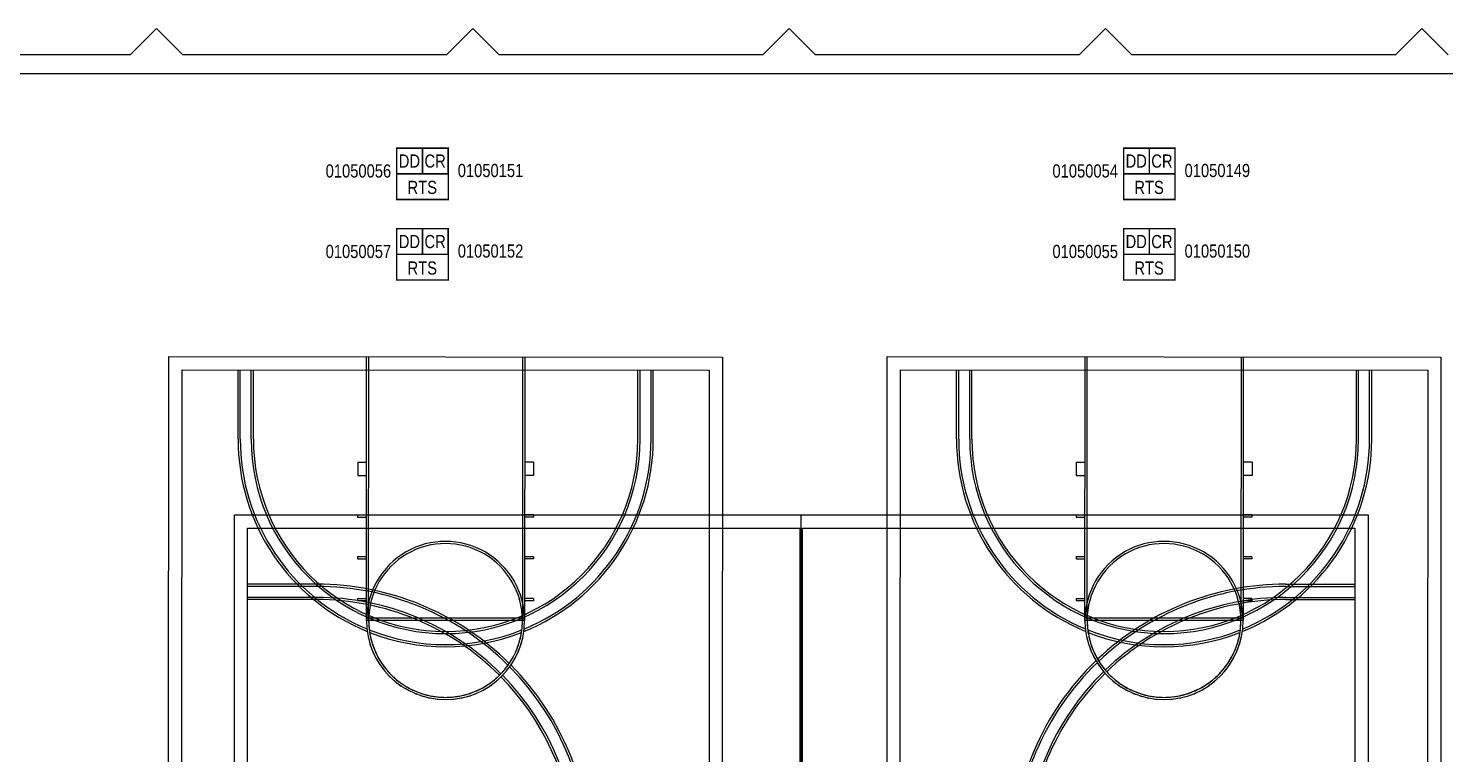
# Model space of a CAD drawing. Header units: inches. Extents: x 9349 to 17082, y 17684 to 25415.
# Drawn here: x 14303 to 15592, y 24110 to 24770 of the extents above; entities that cross this region are included whole.
import ezdxf
from ezdxf.enums import TextEntityAlignment as Align

# ---------------------------------------------------------------- set-up
doc = ezdxf.new("R2010")
doc.units = ezdxf.units.IN
doc.header["$LTSCALE"] = 0.25
doc.header["$MEASUREMENT"] = 0
for name, color, linetype in [('BACKGROUND', 8, 'Continuous'), ('DUCT DETECTOR', 1, 'Continuous'), ('RELAY MODULES', 1, 'Continuous'), ('REMOTE TEST STATION', 1, 'Continuous')]:
    doc.layers.add(name, color=color, linetype=linetype)
doc.styles.add('Arial', font='arial.ttf', dxfattribs={"width": 0.8})

# ---------------------------------------------------------------- blocks, each defined once
blk = doc.blocks.new('SIGA-CR')
at = {"layer": 'RELAY MODULES', "const_width": 1.3}
blk.add_lwpolyline([(-11.5, -11.7), (-11.5, 11.7), (11.9, 11.7), (11.9, -11.7)], close=True, dxfattribs=at)
at = {"layer": 'RELAY MODULES', "style": 'Arial', "width": 0.8}
blk.add_text('CR', height=12, dxfattribs=at).set_placement((0, 0), align=Align.MIDDLE)
for tag, p in [('ADDRESS', (20.6, 9)), ('ZONE', (20.6, -8.6))]:
    blk.add_attdef(tag, text='', height=12, dxfattribs=at).set_placement(p, align=Align.MIDDLE_LEFT)
blk.add_attdef('SUBSCRIPT', text='', height=12, dxfattribs=at).set_placement((-16.6, -9), align=Align.MIDDLE_RIGHT)
blk = doc.blocks.new('SIGA-SD')
at = {"layer": 'DUCT DETECTOR', "const_width": 1.3}
blk.add_lwpolyline([(-11.5, -11.7), (-11.5, 11.7), (11.9, 11.7), (11.9, -11.7)], close=True, dxfattribs=at)
at = {"layer": 'DUCT DETECTOR', "style": 'Arial', "width": 0.8}
blk.add_text('DD', height=12, dxfattribs=at).set_placement((0, 0), align=Align.MIDDLE)
for tag, p in [('ADDRESS', (20.6, 9)), ('ZONE', (20.6, -8.6))]:
    blk.add_attdef(tag, text='', height=12, dxfattribs=at).set_placement(p, align=Align.MIDDLE_LEFT)
blk.add_attdef('SUBSCRIPT', text='', height=12, dxfattribs=at).set_placement((-16.6, -9), align=Align.MIDDLE_RIGHT)
blk = doc.blocks.new('SD-TRK')
at = {"layer": 'REMOTE TEST STATION', "const_width": 1.25}
blk.add_lwpolyline([(-23.2, 12.4), (23.6, 12.4), (23.6, -11), (-23.2, -11)], close=True, dxfattribs=at)
at = {"layer": 'REMOTE TEST STATION', "style": 'Arial', "width": 0.8}
blk.add_text('RTS', height=12, dxfattribs=at).set_placement((0, 0), align=Align.MIDDLE)
blk.add_attdef('DD_NUMBER', text='', height=12, dxfattribs=at).set_placement((29.5, 10.2), align=Align.MIDDLE_LEFT)

msp = doc.modelspace()

# ---------------------------------------------------------------- linework, layer by layer
at = {"layer": 'BACKGROUND'}
for p, q in [((14419.2, 24770.2), (14395.2, 24746.2)), ((14443.2, 24746.2), (14419.2, 24770.2)), ((14707.2, 24770.2), (14683.2, 24746.2)), ((14731.2, 24746.2), (14707.2, 24770.2)), ((14995.2, 24770.2), (14971.2, 24746.2)), ((15019.2, 24746.2), (14995.2, 24770.2)), ((15283.2, 24770.2), (15259.2, 24746.2)), ((15307.2, 24746.2), (15283.2, 24770.2)), ((15571.2, 24770.2), (15547.2, 24746.2)), ((15595.2, 24746.2), (15571.2, 24770.2)), ((14395.2, 24746.2), (14155.2, 24746.2)), ((14683.2, 24746.2), (14443.2, 24746.2)), ((14971.2, 24746.2), (14731.2, 24746.2)), ((15259.2, 24746.2), (15019.2, 24746.2)), ((15547.2, 24746.2), (15307.2, 24746.2)), ((13572.2, 24729.2), (16418.2, 24729.2)), ((14429.9, 23559.4), (14430.5, 24471.4)), ((14430.5, 24471.4), (14934.5, 24471)), ((14610.4, 24231.3), (14610.5, 24471.3)), ((14612.4, 24231.3), (14612.5, 24471.3)), ((14752.5, 24471.2), (14752.4, 24231.2)), ((14754.5, 24471.2), (14754.4, 24231.2)), ((14934.5, 24471), (14934.2, 24027.3)), ((15083.9, 23559.4), (15084.5, 24471.4)), ((15084.5, 24471.4), (15588.5, 24471)), ((15264.4, 24231.3), (15264.5, 24471.3)), ((15266.4, 24231.3), (15266.5, 24471.3)), ((15406.5, 24471.2), (15406.4, 24231.2)), ((15408.5, 24471.2), (15408.4, 24231.2)), ((15588.5, 24471), (15587.9, 23559)), ((14442.2, 24016.4), (14442.5, 24459.4)), ((14442.5, 24459.4), (14922.5, 24459)), ((14493.5, 24396.3), (14493.5, 24459.3)), ((14495.5, 24396.3), (14495.5, 24459.3)), ((14505.5, 24396.3), (14505.5, 24459.3)), ((14507.5, 24396.3), (14507.5, 24459.3)), ((14857.5, 24396.1), (14857.5, 24459.1)), ((14859.5, 24396.1), (14859.5, 24459.1)), ((14869.5, 24396.1), (14869.5, 24459.1)), ((14871.5, 24396.1), (14871.5, 24459.1)), ((14922.5, 24459), (14922.2, 24016)), ((15096.2, 24016.4), (15096.5, 24459.4)), ((15096.5, 24459.4), (15576.5, 24459)), ((15147.5, 24396.3), (15147.5, 24459.3)), ((15149.5, 24396.3), (15149.5, 24459.3)), ((15159.5, 24396.3), (15159.5, 24459.3)), ((15161.5, 24396.3), (15161.5, 24459.3)), ((15511.5, 24396.1), (15511.5, 24459.1)), ((15513.5, 24396.1), (15513.5, 24459.1)), ((15523.5, 24396.1), (15523.5, 24459.1)), ((15525.5, 24396.1), (15525.5, 24459.1)), ((15576.5, 24459), (15576.2, 24016)), ((14602.5, 24375.3), (14602.5, 24363.3)), ((14602.5, 24375.3), (14610.5, 24375.3)), ((14762.5, 24375.2), (14754.5, 24375.2)), ((14762.5, 24375.2), (14762.5, 24363.2)), ((15256.5, 24375.3), (15256.5, 24363.3)), ((15256.5, 24375.3), (15264.5, 24375.3)), ((15416.5, 24375.2), (15408.5, 24375.2)), ((15416.5, 24375.2), (15416.5, 24363.2)), ((14602.5, 24363.3), (14610.5, 24363.3)), ((14762.5, 24363.2), (14754.5, 24363.2)), ((15256.5, 24363.3), (15264.5, 24363.3)), ((15416.5, 24363.2), (15408.5, 24363.2)), ((14490.2, 23703.2), (14490.2, 24327.2)), ((14490.2, 24327.2), (15522.2, 24327.2)), ((14602.4, 24327.3), (14602.4, 24325.3)), ((14602.4, 24327.3), (14610.4, 24327.3)), ((14602.4, 24325.3), (14610.4, 24325.3)), ((14762.4, 24327.2), (14754.4, 24327.2)), ((14762.4, 24325.2), (14754.4, 24325.2)), ((14762.4, 24327.2), (14762.4, 24325.2)), ((15006.2, 23703.2), (15006.2, 24327.2)), ((15256.4, 24327.3), (15256.4, 24325.3)), ((15256.4, 24327.3), (15264.4, 24327.3)), ((15256.4, 24325.3), (15264.4, 24325.3)), ((15416.4, 24327.2), (15408.4, 24327.2)), ((15416.4, 24325.2), (15408.4, 24325.2)), ((15416.4, 24327.2), (15416.4, 24325.2)), ((15522.2, 24327.2), (15522.2, 23703.2)), ((14502.2, 24315.2), (15005.2, 24315.2)), ((14502.2, 23715.2), (14502.2, 24315.2)), ((15005.2, 24088.2), (15005.2, 24315.2)), ((15007.2, 24315.2), (15510.2, 24315.2)), ((15007.2, 24088.2), (15007.2, 24315.2)), ((15510.2, 24315.2), (15510.2, 23715.2)), ((14602.4, 24289.3), (14602.4, 24287.3)), ((14602.4, 24289.3), (14610.4, 24289.3)), ((14602.4, 24287.3), (14610.4, 24287.3)), ((14762.4, 24289.2), (14754.4, 24289.2)), ((14762.4, 24287.2), (14754.4, 24287.2)), ((14762.4, 24289.2), (14762.4, 24287.2)), ((15256.4, 24289.3), (15256.4, 24287.3)), ((15256.4, 24289.3), (15264.4, 24289.3)), ((15256.4, 24287.3), (15264.4, 24287.3)), ((15416.4, 24289.2), (15408.4, 24289.2)), ((15416.4, 24287.2), (15408.4, 24287.2)), ((15416.4, 24289.2), (15416.4, 24287.2)), ((14565.2, 24264.2), (14502.2, 24264.2)), ((15447.2, 24264.2), (15510.2, 24264.2)), ((14565.2, 24262.2), (14502.2, 24262.2)), ((14565.2, 24252.2), (14502.2, 24252.2)), ((14602.4, 24251.3), (14602.4, 24249.3)), ((14602.4, 24251.3), (14610.4, 24251.3)), ((14762.4, 24251.2), (14754.4, 24251.2)), ((14762.4, 24251.2), (14762.4, 24249.2)), ((15256.4, 24251.3), (15256.4, 24249.3)), ((15256.4, 24251.3), (15264.4, 24251.3)), ((15416.4, 24251.2), (15408.4, 24251.2)), ((15416.4, 24251.2), (15416.4, 24249.2)), ((15447.2, 24262.2), (15510.2, 24262.2)), ((15447.2, 24252.2), (15510.2, 24252.2)), ((14565.2, 24250.2), (14502.2, 24250.2)), ((14602.4, 24249.3), (14610.4, 24249.3)), ((14762.4, 24249.2), (14754.4, 24249.2)), ((15256.4, 24249.3), (15264.4, 24249.3)), ((15416.4, 24249.2), (15408.4, 24249.2)), ((15447.2, 24250.2), (15510.2, 24250.2)), ((14754.4, 24233.2), (14610.4, 24233.3)), ((14612.4, 24231.3), (14610.4, 24231.3)), ((14752.4, 24231.2), (14612.4, 24231.3)), ((14754.4, 24231.2), (14752.4, 24231.2)), ((15408.4, 24233.2), (15264.4, 24233.3)), ((15266.4, 24231.3), (15264.4, 24231.3)), ((15406.4, 24231.2), (15266.4, 24231.3)), ((15408.4, 24231.2), (15406.4, 24231.2))]:
    msp.add_line(p, q, dxfattribs=at)
for centre, radius, start, end in [((14682.5, 24396.2), 189, 179.9597, 247.8014), ((14682.5, 24396.2), 187, 179.9597, 247.457), ((14682.5, 24396.2), 177, 179.9597, 359.9597), ((14682.5, 24396.2), 175, 179.9597, 359.9597), ((14682.5, 24396.2), 189, 292.1181, 359.9597), ((14682.5, 24396.2), 187, 292.4625, 359.9597), ((15336.5, 24396.2), 189, 179.9597, 247.8014), ((15336.5, 24396.2), 187, 179.9597, 247.457), ((15336.5, 24396.2), 177, 179.9597, 359.9597), ((15336.5, 24396.2), 175, 179.9597, 359.9597), ((15336.5, 24396.2), 189, 292.1181, 359.9597), ((15336.5, 24396.2), 187, 292.4625, 359.9597), ((14682.4, 24231.2), 72, 359.9597, 179.9597), ((15336.4, 24231.2), 72, 359.9597, 179.9597), ((14682.4, 24231.2), 70, 359.9597, 179.9597), ((15336.4, 24231.2), 70, 359.9597, 179.9597), ((14565.2, 24015.2), 249, 45.2815, 90), ((15447.2, 24015.2), 249, 90, 133.4598), ((14565.2, 24015.2), 247, 45.205, 90), ((14565.2, 24015.2), 237, 44.9891, 90), ((15447.2, 24015.2), 247, 90, 133.5639), ((15447.2, 24015.2), 237, 90, 133.8748), ((14565.2, 24015.2), 235, 44.9894, 90), ((15447.2, 24015.2), 235, 90, 133.9059), ((14682.4, 24231.2), 72, 179.9597, 359.9597), ((14682.4, 24231.2), 70, 179.9597, 359.9597), ((14682.4, 24231.2), 70, 179.9597, 185.1861), ((14682.4, 24231.2), 70, 354.7333, 359.9597), ((15336.4, 24231.2), 72, 179.9597, 359.9597), ((15336.4, 24231.2), 70, 179.9597, 359.9597), ((15336.4, 24231.2), 70, 179.9597, 185.1861), ((15336.4, 24231.2), 70, 354.7333, 359.9597), ((14682.4, 24231.2), 72, 185.1861, 186.868), ((14682.4, 24231.2), 72, 190.4368, 192.3945), ((14682.4, 24231.2), 70, 186.868, 190.4368), ((14682.5, 24396.2), 187, 248.1613, 291.7582), ((14682.5, 24396.2), 189, 248.4982, 291.4212), ((14682.4, 24231.2), 70, 192.3945, 195.737), ((14682.4, 24231.2), 70, 344.1825, 347.5249), ((14682.4, 24231.2), 70, 349.4827, 353.0515), ((14682.4, 24231.2), 72, 347.5249, 349.4827), ((14682.4, 24231.2), 72, 353.0515, 354.7333), ((15336.4, 24231.2), 72, 185.1861, 186.868), ((15336.4, 24231.2), 72, 190.4368, 192.3945), ((15336.4, 24231.2), 70, 186.868, 190.4368), ((15336.5, 24396.2), 187, 248.1613, 291.7582), ((15336.5, 24396.2), 189, 248.4982, 291.4212), ((15336.4, 24231.2), 70, 192.3945, 195.737), ((15336.4, 24231.2), 70, 344.1825, 347.5249), ((15336.4, 24231.2), 70, 349.4827, 353.0515), ((15336.4, 24231.2), 72, 347.5249, 349.4827), ((15336.4, 24231.2), 72, 353.0515, 354.7333), ((14682.4, 24231.2), 72, 195.737, 197.7236), ((14682.4, 24231.2), 72, 201.1674, 202.9866), ((14682.4, 24231.2), 70, 197.7236, 201.1674), ((14682.4, 24231.2), 70, 202.9866, 207.1964), ((14682.4, 24231.2), 70, 332.7231, 336.9329), ((14682.4, 24231.2), 70, 338.7521, 342.1959), ((14682.4, 24231.2), 72, 336.9329, 338.7521), ((14682.4, 24231.2), 72, 342.1959, 344.1825), ((15336.4, 24231.2), 72, 195.737, 197.7236), ((15336.4, 24231.2), 72, 201.1674, 202.9866), ((15336.4, 24231.2), 70, 197.7236, 201.1674), ((15336.4, 24231.2), 70, 202.9866, 207.1964), ((15336.4, 24231.2), 70, 332.7231, 336.9329), ((15336.4, 24231.2), 70, 338.7521, 342.1959), ((15336.4, 24231.2), 72, 336.9329, 338.7521), ((15336.4, 24231.2), 72, 342.1959, 344.1825), ((14682.4, 24231.2), 72, 207.1964, 208.2195), ((14682.4, 24231.2), 70, 208.2195, 213.442), ((14682.4, 24231.2), 72, 213.442, 214.8942), ((14682.4, 24231.2), 70, 214.8942, 218.6828), ((14682.4, 24231.2), 70, 321.2367, 325.0252), ((14565.2, 24015.2), 247, 315.2061, 44.736), ((14682.4, 24231.2), 70, 326.4775, 331.7), ((14682.4, 24231.2), 72, 325.0252, 326.4775), ((14565.2, 24015.2), 249, 315.126, 44.8156), ((14682.4, 24231.2), 72, 331.7, 332.7231), ((15447.2, 24015.2), 249, 133.9313, 226.0071), ((15447.2, 24015.2), 247, 134.0406, 225.8979), ((15336.4, 24231.2), 72, 207.1964, 208.2195), ((15336.4, 24231.2), 70, 208.2195, 213.442), ((15336.4, 24231.2), 72, 213.442, 214.8942), ((15336.4, 24231.2), 70, 214.8942, 218.6828), ((15336.4, 24231.2), 70, 321.2367, 325.0252), ((15336.4, 24231.2), 70, 326.4775, 331.7), ((15336.4, 24231.2), 72, 325.0252, 326.4775), ((15336.4, 24231.2), 72, 331.7, 332.7231), ((14682.4, 24231.2), 72, 218.6828, 220.5878), ((14682.4, 24231.2), 70, 220.5878, 223.9618), ((14682.4, 24231.2), 72, 223.9618, 225.9576), ((14682.4, 24231.2), 70, 225.9576, 229.3317), ((14682.4, 24231.2), 72, 229.3317, 231.2367), ((14682.4, 24231.2), 70, 231.2367, 235.0252), ((14682.4, 24231.2), 70, 304.8942, 308.6828), ((14682.4, 24231.2), 72, 308.6828, 310.5878), ((14682.4, 24231.2), 70, 310.5878, 313.9618), ((14682.4, 24231.2), 72, 313.9618, 315.9576), ((14682.4, 24231.2), 70, 315.9576, 319.3317), ((14565.2, 24015.2), 235, 4.9312, 44.5021), ((14565.2, 24015.2), 237, 315.4416, 44.506), ((14682.4, 24231.2), 72, 319.3317, 321.2367), ((15447.2, 24015.2), 237, 134.3596, 225.5843), ((15447.2, 24015.2), 235, 134.3949, 175.0688), ((15336.4, 24231.2), 72, 218.6828, 220.5878), ((15336.4, 24231.2), 70, 220.5878, 223.9618), ((15336.4, 24231.2), 72, 223.9618, 225.9576), ((15336.4, 24231.2), 70, 225.9576, 229.3317), ((15336.4, 24231.2), 72, 229.3317, 231.2367), ((15336.4, 24231.2), 70, 231.2367, 235.0252), ((15336.4, 24231.2), 70, 304.8942, 308.6828), ((15336.4, 24231.2), 72, 308.6828, 310.5878), ((15336.4, 24231.2), 70, 310.5878, 313.9618), ((15336.4, 24231.2), 72, 313.9618, 315.9576), ((15336.4, 24231.2), 70, 315.9576, 319.3317), ((15336.4, 24231.2), 72, 319.3317, 321.2367), ((14682.4, 24231.2), 72, 235.0252, 236.4775), ((14682.4, 24231.2), 70, 236.4775, 241.7), ((14682.4, 24231.2), 72, 241.7, 242.7231), ((14682.4, 24231.2), 70, 242.7231, 246.9329), ((14682.4, 24231.2), 72, 246.9329, 248.7521), ((14682.4, 24231.2), 70, 248.7521, 252.1959), ((14682.4, 24231.2), 72, 252.1959, 254.1825), ((14682.4, 24231.2), 70, 254.1825, 257.5249), ((14682.4, 24231.2), 72, 257.5249, 259.4827), ((14682.4, 24231.2), 70, 259.4827, 263.0515), ((14682.4, 24231.2), 70, 264.7333, 275.1861), ((14682.4, 24231.2), 70, 276.868, 280.4368), ((14682.4, 24231.2), 72, 280.4368, 282.3945), ((14682.4, 24231.2), 70, 282.3945, 285.737), ((14682.4, 24231.2), 72, 285.737, 287.7236), ((14682.4, 24231.2), 70, 287.7236, 291.1674), ((14682.4, 24231.2), 72, 291.1674, 292.9866), ((14682.4, 24231.2), 70, 292.9866, 297.1964), ((14682.4, 24231.2), 72, 297.1964, 298.2195), ((14682.4, 24231.2), 70, 298.2195, 303.442), ((14682.4, 24231.2), 72, 303.442, 304.8942), ((15336.4, 24231.2), 72, 235.0252, 236.4775), ((15336.4, 24231.2), 70, 236.4775, 241.7), ((15336.4, 24231.2), 72, 241.7, 242.7231), ((15336.4, 24231.2), 70, 242.7231, 246.9329), ((15336.4, 24231.2), 72, 246.9329, 248.7521), ((15336.4, 24231.2), 70, 248.7521, 252.1959), ((15336.4, 24231.2), 72, 252.1959, 254.1825), ((15336.4, 24231.2), 70, 254.1825, 257.5249), ((15336.4, 24231.2), 72, 257.5249, 259.4827), ((15336.4, 24231.2), 70, 259.4827, 263.0515), ((15336.4, 24231.2), 70, 264.7333, 275.1861), ((15336.4, 24231.2), 70, 276.868, 280.4368), ((15336.4, 24231.2), 72, 280.4368, 282.3945), ((15336.4, 24231.2), 70, 282.3945, 285.737), ((15336.4, 24231.2), 72, 285.737, 287.7236), ((15336.4, 24231.2), 70, 287.7236, 291.1674), ((15336.4, 24231.2), 72, 291.1674, 292.9866), ((15336.4, 24231.2), 70, 292.9866, 297.1964), ((15336.4, 24231.2), 72, 297.1964, 298.2195), ((15336.4, 24231.2), 70, 298.2195, 303.442), ((15336.4, 24231.2), 72, 303.442, 304.8942), ((14682.4, 24231.2), 72, 263.0515, 264.7333), ((14682.4, 24231.2), 72, 275.1861, 276.868), ((15336.4, 24231.2), 72, 263.0515, 264.7333), ((15336.4, 24231.2), 72, 275.1861, 276.868)]:
    msp.add_arc(centre, radius, start, end, dxfattribs=at)

# ---------------------------------------------------------------- block references
at = {"layer": 'DUCT DETECTOR'}
for p, values in [((14649.5, 24649.4), {'SUBSCRIPT': '01050056'}), ((15311.1, 24649.4), {'SUBSCRIPT': '01050054'}), ((14649.5, 24576.1), {'SUBSCRIPT': '01050057'}), ((15311.1, 24576.1), {'SUBSCRIPT': '01050055'})]:
    msp.add_blockref('SIGA-SD', p, dxfattribs=at).add_auto_attribs(values)
at = {"layer": 'RELAY MODULES'}
for p, values in [((14672.9, 24649.4), {'ZONE': '01050151'}), ((15334.5, 24649.4), {'ZONE': '01050149'}), ((14672.9, 24576.1), {'ZONE': '01050152'}), ((15334.5, 24576.1), {'ZONE': '01050150'})]:
    msp.add_blockref('SIGA-CR', p, dxfattribs=at).add_auto_attribs(values)
at = {"layer": 'REMOTE TEST STATION'}
for p in [(14661.2, 24625.4), (15322.8, 24625.4), (14661.2, 24552), (15322.8, 24552)]:
    msp.add_blockref('SD-TRK', p, dxfattribs=at)

doc.saveas('drawing.dxf')
